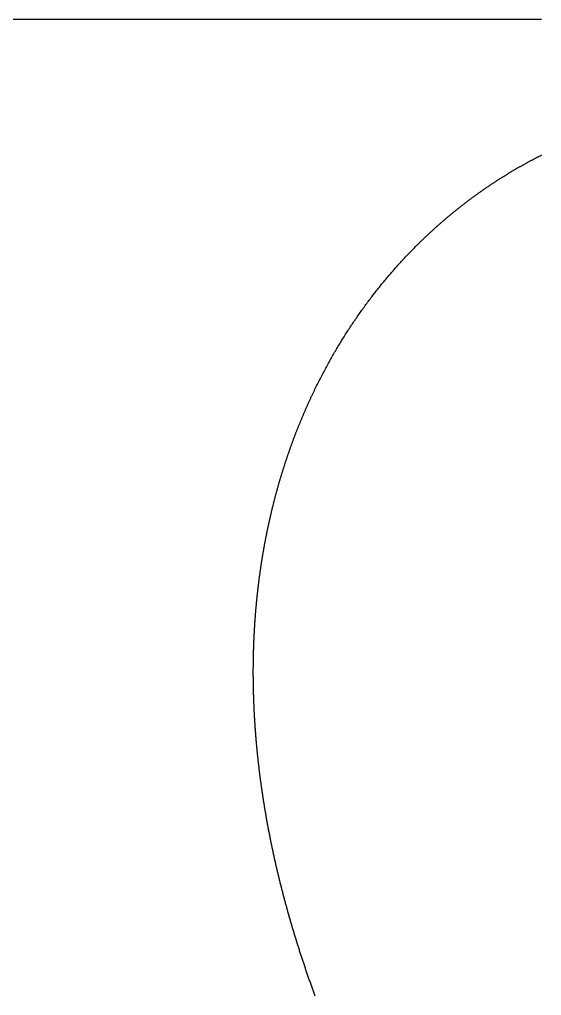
# Model space of a CAD drawing. Extents: x -14 to 315, y -179 to 16.
# Drawn here: x 52.54 to 64.04, y -113.5 to -92 of the extents above; entities that cross this region are included whole.
import ezdxf

# ---------------------------------------------------------------- set-up
doc = ezdxf.new("R2010")
doc.units = 0
doc.layers.add('BLACK', color=7, linetype='CONTINUOUS')

msp = doc.modelspace()

# ---------------------------------------------------------------- linework, layer by layer
at = {"layer": 'BLACK', "linetype": 'CONTINUOUS'}
for p, q in [((64.0414, -92), (-7.75, -92)), ((63.947672, -95.034967), (63.960499, -95.028371)), ((63.960499, -95.028371), (63.973334, -95.021793)), ((63.973334, -95.021793), (63.986177, -95.015234)), ((63.986177, -95.015234), (63.999027, -95.008693)), ((63.999027, -95.008693), (64.011886, -95.002171)), ((64.011886, -95.002171), (64.024752, -94.995668)), ((64.024752, -94.995668), (64.037625, -94.989183)), ((64.037625, -94.989183), (64.050506, -94.982716)), ((63.553997, -95.248569), (63.566573, -95.241404)), ((63.566573, -95.241404), (63.579157, -95.234257)), ((63.579157, -95.234257), (63.591749, -95.227129)), ((63.591749, -95.227129), (63.60435, -95.220019)), ((63.60435, -95.220019), (63.61696, -95.212927)), ((63.61696, -95.212927), (63.629577, -95.205853)), ((63.629577, -95.205853), (63.642203, -95.198797)), ((63.642203, -95.198797), (63.654838, -95.19176)), ((63.654838, -95.19176), (63.66748, -95.184741)), ((63.66748, -95.184741), (63.680131, -95.177741)), ((63.680131, -95.177741), (63.69279, -95.170758)), ((63.69279, -95.170758), (63.705458, -95.163794)), ((63.705458, -95.163794), (63.718133, -95.156848)), ((63.718133, -95.156848), (63.730817, -95.149921)), ((63.730817, -95.149921), (63.743509, -95.143012)), ((63.743509, -95.143012), (63.756209, -95.136121)), ((63.756209, -95.136121), (63.768917, -95.129249)), ((63.768917, -95.129249), (63.781633, -95.122395)), ((63.781633, -95.122395), (63.794358, -95.115559)), ((63.794358, -95.115559), (63.80709, -95.108742)), ((63.80709, -95.108742), (63.819831, -95.101943)), ((63.819831, -95.101943), (63.832579, -95.095162)), ((63.832579, -95.095162), (63.845336, -95.0884)), ((63.845336, -95.0884), (63.8581, -95.081656)), ((63.8581, -95.081656), (63.870872, -95.074931)), ((63.870872, -95.074931), (63.883652, -95.068224)), ((63.883652, -95.068224), (63.896441, -95.061536)), ((63.896441, -95.061536), (63.909237, -95.054866)), ((63.909237, -95.054866), (63.922041, -95.048214)), ((63.922041, -95.048214), (63.934852, -95.041581)), ((63.934852, -95.041581), (63.947672, -95.034967)), ((63.193071, -95.464226), (63.205393, -95.456537)), ((63.205393, -95.456537), (63.217723, -95.448867)), ((63.217723, -95.448867), (63.230063, -95.441214)), ((63.230063, -95.441214), (63.242411, -95.433579)), ((63.242411, -95.433579), (63.254769, -95.425962)), ((63.254769, -95.425962), (63.267136, -95.418364)), ((63.267136, -95.418364), (63.279511, -95.410783)), ((63.279511, -95.410783), (63.291896, -95.40322)), ((63.291896, -95.40322), (63.304289, -95.395675)), ((63.304289, -95.395675), (63.316691, -95.388148)), ((63.316691, -95.388148), (63.329103, -95.380639)), ((63.329103, -95.380639), (63.341523, -95.373148)), ((63.341523, -95.373148), (63.353952, -95.365675)), ((63.353952, -95.365675), (63.366389, -95.35822)), ((63.366389, -95.35822), (63.378836, -95.350783)), ((63.378836, -95.350783), (63.391291, -95.343365)), ((63.391291, -95.343365), (63.403755, -95.335964)), ((63.403755, -95.335964), (63.416228, -95.328581)), ((63.416228, -95.328581), (63.428709, -95.321217)), ((63.428709, -95.321217), (63.441199, -95.31387)), ((63.441199, -95.31387), (63.453698, -95.306542)), ((63.453698, -95.306542), (63.466205, -95.299232)), ((63.466205, -95.299232), (63.478721, -95.29194)), ((63.478721, -95.29194), (63.491246, -95.284666)), ((63.491246, -95.284666), (63.503779, -95.27741)), ((63.503779, -95.27741), (63.516321, -95.270173)), ((63.516321, -95.270173), (63.528871, -95.262953)), ((63.528871, -95.262953), (63.54143, -95.255752)), ((63.54143, -95.255752), (63.553997, -95.248569)), ((62.863895, -95.678551), (62.875963, -95.670383)), ((62.875963, -95.670383), (62.888042, -95.662232)), ((62.888042, -95.662232), (62.90013, -95.654099)), ((62.90013, -95.654099), (62.912227, -95.645984)), ((62.912227, -95.645984), (62.924334, -95.637886)), ((62.924334, -95.637886), (62.936451, -95.629806)), ((62.936451, -95.629806), (62.948577, -95.621743)), ((62.948577, -95.621743), (62.960713, -95.613699)), ((62.960713, -95.613699), (62.972858, -95.605672)), ((62.972858, -95.605672), (62.985013, -95.597662)), ((62.985013, -95.597662), (62.997177, -95.589671)), ((62.997177, -95.589671), (63.009351, -95.581697)), ((63.009351, -95.581697), (63.021534, -95.573741)), ((63.021534, -95.573741), (63.033726, -95.565803)), ((63.033726, -95.565803), (63.045928, -95.557882)), ((63.045928, -95.557882), (63.058139, -95.54998)), ((63.058139, -95.54998), (63.070359, -95.542095)), ((63.070359, -95.542095), (63.082589, -95.534228)), ((63.082589, -95.534228), (63.094828, -95.526378)), ((63.094828, -95.526378), (63.107076, -95.518547)), ((63.107076, -95.518547), (63.119334, -95.510733)), ((63.119334, -95.510733), (63.1316, -95.502937)), ((63.1316, -95.502937), (63.143876, -95.495159)), ((63.143876, -95.495159), (63.156161, -95.487399)), ((63.156161, -95.487399), (63.168455, -95.479657)), ((63.168455, -95.479657), (63.180759, -95.471932)), ((63.180759, -95.471932), (63.193071, -95.464226)), ((62.553556, -95.897078), (62.565367, -95.888455)), ((62.565367, -95.888455), (62.577188, -95.87985)), ((62.577188, -95.87985), (62.58902, -95.871262)), ((62.58902, -95.871262), (62.600861, -95.862691)), ((62.600861, -95.862691), (62.612713, -95.854138)), ((62.612713, -95.854138), (62.624574, -95.845602)), ((62.624574, -95.845602), (62.636446, -95.837083)), ((62.636446, -95.837083), (62.648328, -95.828582)), ((62.648328, -95.828582), (62.66022, -95.820098)), ((62.66022, -95.820098), (62.672122, -95.811632)), ((62.672122, -95.811632), (62.684033, -95.803183)), ((62.684033, -95.803183), (62.695955, -95.794752)), ((62.695955, -95.794752), (62.707887, -95.786338)), ((62.707887, -95.786338), (62.719829, -95.777941)), ((62.719829, -95.777941), (62.73178, -95.769563)), ((62.73178, -95.769563), (62.743741, -95.761201)), ((62.743741, -95.761201), (62.755713, -95.752857)), ((62.755713, -95.752857), (62.767694, -95.744531)), ((62.767694, -95.744531), (62.779685, -95.736222)), ((62.779685, -95.736222), (62.791686, -95.72793)), ((62.791686, -95.72793), (62.803696, -95.719656)), ((62.803696, -95.719656), (62.815716, -95.7114)), ((62.815716, -95.7114), (62.827746, -95.703161)), ((62.827746, -95.703161), (62.839786, -95.69494)), ((62.839786, -95.69494), (62.851835, -95.686737)), ((62.851835, -95.686737), (62.863895, -95.678551)), ((62.273194, -96.109194), (62.284755, -96.100159)), ((62.284755, -96.100159), (62.296326, -96.09114)), ((62.296326, -96.09114), (62.307908, -96.082139)), ((62.307908, -96.082139), (62.319501, -96.073155)), ((62.319501, -96.073155), (62.331105, -96.064188)), ((62.331105, -96.064188), (62.342719, -96.055238)), ((62.342719, -96.055238), (62.354343, -96.046305)), ((62.354343, -96.046305), (62.365979, -96.03739)), ((62.365979, -96.03739), (62.377624, -96.028491)), ((62.377624, -96.028491), (62.38928, -96.01961)), ((62.38928, -96.01961), (62.400947, -96.010746)), ((62.400947, -96.010746), (62.412624, -96.001898)), ((62.412624, -96.001898), (62.424311, -95.993069)), ((62.424311, -95.993069), (62.436009, -95.984256)), ((62.436009, -95.984256), (62.447717, -95.97546)), ((62.447717, -95.97546), (62.459436, -95.966682)), ((62.459436, -95.966682), (62.471165, -95.957921)), ((62.471165, -95.957921), (62.482904, -95.949177)), ((62.482904, -95.949177), (62.494654, -95.940451)), ((62.494654, -95.940451), (62.506414, -95.931742)), ((62.506414, -95.931742), (62.518184, -95.92305)), ((62.518184, -95.92305), (62.529965, -95.914375)), ((62.529965, -95.914375), (62.541755, -95.905718)), ((62.541755, -95.905718), (62.553556, -95.897078)), ((62.010276, -96.321687), (62.021587, -96.312262)), ((62.021587, -96.312262), (62.032908, -96.302855)), ((62.032908, -96.302855), (62.044241, -96.293464)), ((62.044241, -96.293464), (62.055585, -96.28409)), ((62.055585, -96.28409), (62.06694, -96.274733)), ((62.06694, -96.274733), (62.078305, -96.265393)), ((62.078305, -96.265393), (62.089683, -96.256069)), ((62.089683, -96.256069), (62.10107, -96.246763)), ((62.10107, -96.246763), (62.112469, -96.237473)), ((62.112469, -96.237473), (62.123879, -96.2282)), ((62.123879, -96.2282), (62.1353, -96.218944)), ((62.1353, -96.218944), (62.146731, -96.209705)), ((62.146731, -96.209705), (62.158174, -96.200483)), ((62.158174, -96.200483), (62.169627, -96.191278)), ((62.169627, -96.191278), (62.181092, -96.182089)), ((62.181092, -96.182089), (62.192567, -96.172918)), ((62.192567, -96.172918), (62.204053, -96.163763)), ((62.204053, -96.163763), (62.215549, -96.154626)), ((62.215549, -96.154626), (62.227057, -96.145506)), ((62.227057, -96.145506), (62.238575, -96.136402)), ((62.238575, -96.136402), (62.250104, -96.127316)), ((62.250104, -96.127316), (62.261643, -96.118246)), ((62.261643, -96.118246), (62.273194, -96.109194)), ((61.753239, -96.54305), (61.764289, -96.533243)), ((61.764289, -96.533243), (61.775351, -96.523452)), ((61.775351, -96.523452), (61.786424, -96.513679)), ((61.786424, -96.513679), (61.797508, -96.503921)), ((61.797508, -96.503921), (61.808604, -96.494181)), ((61.808604, -96.494181), (61.819712, -96.484456)), ((61.819712, -96.484456), (61.830831, -96.474749)), ((61.830831, -96.474749), (61.841962, -96.465057)), ((61.841962, -96.465057), (61.853103, -96.455383)), ((61.853103, -96.455383), (61.864257, -96.445725)), ((61.864257, -96.445725), (61.875421, -96.436083)), ((61.875421, -96.436083), (61.886597, -96.426458)), ((61.886597, -96.426458), (61.897784, -96.416851)), ((61.897784, -96.416851), (61.908983, -96.407259)), ((61.908983, -96.407259), (61.920193, -96.397684)), ((61.920193, -96.397684), (61.931414, -96.388126)), ((61.931414, -96.388126), (61.942646, -96.378585)), ((61.942646, -96.378585), (61.95389, -96.36906)), ((61.95389, -96.36906), (61.965145, -96.359552)), ((61.965145, -96.359552), (61.976411, -96.35006)), ((61.976411, -96.35006), (61.987688, -96.340586)), ((61.987688, -96.340586), (61.998976, -96.331128)), ((61.998976, -96.331128), (62.010276, -96.321687)), ((61.523885, -96.752784), (61.534689, -96.742633)), ((61.534689, -96.742633), (61.545504, -96.732499)), ((61.545504, -96.732499), (61.556332, -96.722381)), ((61.556332, -96.722381), (61.567171, -96.71228)), ((61.567171, -96.71228), (61.578022, -96.702194)), ((61.578022, -96.702194), (61.588885, -96.692125)), ((61.588885, -96.692125), (61.59976, -96.682072)), ((61.59976, -96.682072), (61.610646, -96.672036)), ((61.610646, -96.672036), (61.621545, -96.662015)), ((61.621545, -96.662015), (61.632455, -96.652011)), ((61.632455, -96.652011), (61.643377, -96.642024)), ((61.643377, -96.642024), (61.65431, -96.632053)), ((61.65431, -96.632053), (61.665256, -96.622098)), ((61.665256, -96.622098), (61.676213, -96.612159)), ((61.676213, -96.612159), (61.687182, -96.602237)), ((61.687182, -96.602237), (61.698162, -96.592332)), ((61.698162, -96.592332), (61.709154, -96.582442)), ((61.709154, -96.582442), (61.720158, -96.57257)), ((61.720158, -96.57257), (61.731174, -96.562713)), ((61.731174, -96.562713), (61.7422, -96.552873)), ((61.7422, -96.552873), (61.753239, -96.54305)), ((61.299797, -96.969672), (61.310346, -96.959184)), ((61.310346, -96.959184), (61.320908, -96.948711)), ((61.320908, -96.948711), (61.331481, -96.938255)), ((61.331481, -96.938255), (61.342067, -96.927814)), ((61.342067, -96.927814), (61.352665, -96.917389)), ((61.352665, -96.917389), (61.363275, -96.906981)), ((61.363275, -96.906981), (61.373898, -96.896588)), ((61.373898, -96.896588), (61.384533, -96.886212)), ((61.384533, -96.886212), (61.395179, -96.875852)), ((61.395179, -96.875852), (61.405839, -96.865507)), ((61.405839, -96.865507), (61.416509, -96.855179)), ((61.416509, -96.855179), (61.427193, -96.844867)), ((61.427193, -96.844867), (61.437888, -96.834571)), ((61.437888, -96.834571), (61.448596, -96.824291)), ((61.448596, -96.824291), (61.459315, -96.814027)), ((61.459315, -96.814027), (61.470047, -96.803779)), ((61.470047, -96.803779), (61.48079, -96.793548)), ((61.48079, -96.793548), (61.491546, -96.783333)), ((61.491546, -96.783333), (61.502314, -96.773134)), ((61.502314, -96.773134), (61.513094, -96.762951)), ((61.513094, -96.762951), (61.523885, -96.752784)), ((61.081141, -97.193596), (61.101727, -97.17197)), ((61.101727, -97.17197), (61.122364, -97.150407)), ((61.122364, -97.150407), (61.143051, -97.128907)), ((61.143051, -97.128907), (61.163788, -97.10747)), ((61.163788, -97.10747), (61.184575, -97.086096)), ((61.184575, -97.086096), (61.205413, -97.064785)), ((61.205413, -97.064785), (61.2263, -97.043537)), ((61.2263, -97.043537), (61.247237, -97.022354)), ((61.247237, -97.022354), (61.268224, -97.001233)), ((61.268224, -97.001233), (61.289261, -96.980177)), ((61.289261, -96.980177), (61.299797, -96.969672)), ((60.878095, -97.413289), (60.898168, -97.391041)), ((60.898168, -97.391041), (60.918292, -97.368854)), ((60.918292, -97.368854), (60.938468, -97.346729)), ((60.938468, -97.346729), (60.958696, -97.324666)), ((60.958696, -97.324666), (60.978976, -97.302665)), ((60.978976, -97.302665), (60.999306, -97.280726)), ((60.999306, -97.280726), (61.019689, -97.25885)), ((61.019689, -97.25885), (61.040122, -97.237036)), ((61.040122, -97.237036), (61.060606, -97.215285)), ((61.060606, -97.215285), (61.081141, -97.193596)), ((60.699802, -97.616293), (60.719401, -97.593492)), ((60.719401, -97.593492), (60.739053, -97.570753)), ((60.739053, -97.570753), (60.758759, -97.548074)), ((60.758759, -97.548074), (60.778517, -97.525457)), ((60.778517, -97.525457), (60.798327, -97.5029)), ((60.798327, -97.5029), (60.818191, -97.480406)), ((60.818191, -97.480406), (60.838107, -97.457972)), ((60.838107, -97.457972), (60.858075, -97.4356)), ((60.858075, -97.4356), (60.878095, -97.413289)), ((60.506762, -97.847622), (60.525823, -97.824218)), ((60.525823, -97.824218), (60.544938, -97.800875)), ((60.544938, -97.800875), (60.564107, -97.777591)), ((60.564107, -97.777591), (60.583331, -97.754368)), ((60.583331, -97.754368), (60.602609, -97.731204)), ((60.602609, -97.731204), (60.62194, -97.708101)), ((60.62194, -97.708101), (60.641325, -97.685058)), ((60.641325, -97.685058), (60.660764, -97.662076)), ((60.660764, -97.662076), (60.680256, -97.639154)), ((60.680256, -97.639154), (60.699802, -97.616293)), ((60.337684, -98.060929), (60.35625, -98.036992)), ((60.35625, -98.036992), (60.374871, -98.013113)), ((60.374871, -98.013113), (60.393547, -97.989294)), ((60.393547, -97.989294), (60.412279, -97.965533)), ((60.412279, -97.965533), (60.431066, -97.941832)), ((60.431066, -97.941832), (60.449908, -97.91819)), ((60.449908, -97.91819), (60.468804, -97.894608)), ((60.468804, -97.894608), (60.487756, -97.871085)), ((60.487756, -97.871085), (60.506762, -97.847622)), ((60.173112, -98.279001), (60.191173, -98.254538)), ((60.191173, -98.254538), (60.20929, -98.230132)), ((60.20929, -98.230132), (60.227463, -98.205785)), ((60.227463, -98.205785), (60.245693, -98.181497)), ((60.245693, -98.181497), (60.26398, -98.157266)), ((60.26398, -98.157266), (60.282322, -98.133094)), ((60.282322, -98.133094), (60.30072, -98.108981)), ((60.30072, -98.108981), (60.319174, -98.084926)), ((60.319174, -98.084926), (60.337684, -98.060929)), ((60.030679, -98.476781), (60.048283, -98.451857)), ((60.048283, -98.451857), (60.065944, -98.426991)), ((60.065944, -98.426991), (60.083662, -98.402182)), ((60.083662, -98.402182), (60.101438, -98.377431)), ((60.101438, -98.377431), (60.119271, -98.352737)), ((60.119271, -98.352737), (60.137161, -98.3281)), ((60.137161, -98.3281), (60.155108, -98.303522)), ((60.155108, -98.303522), (60.173112, -98.279001)), ((59.874854, -98.703647), (59.891935, -98.678213)), ((59.891935, -98.678213), (59.909074, -98.652836)), ((59.909074, -98.652836), (59.926272, -98.627516)), ((59.926272, -98.627516), (59.943528, -98.602251)), ((59.943528, -98.602251), (59.960842, -98.577044)), ((59.960842, -98.577044), (59.978215, -98.551893)), ((59.978215, -98.551893), (59.995645, -98.526798)), ((59.995645, -98.526798), (60.013133, -98.501761)), ((60.013133, -98.501761), (60.030679, -98.476781)), ((59.740328, -98.909127), (59.756937, -98.883248)), ((59.756937, -98.883248), (59.773604, -98.857423)), ((59.773604, -98.857423), (59.790332, -98.831654)), ((59.790332, -98.831654), (59.807118, -98.805941)), ((59.807118, -98.805941), (59.823964, -98.780284)), ((59.823964, -98.780284), (59.840868, -98.754682)), ((59.840868, -98.754682), (59.857832, -98.729136)), ((59.857832, -98.729136), (59.874854, -98.703647)), ((59.609612, -99.118152), (59.625741, -99.091832)), ((59.625741, -99.091832), (59.641931, -99.065566)), ((59.641931, -99.065566), (59.65818, -99.039356)), ((59.65818, -99.039356), (59.67449, -99.0132)), ((59.67449, -99.0132), (59.69086, -98.987099)), ((59.69086, -98.987099), (59.70729, -98.961053)), ((59.70729, -98.961053), (59.723779, -98.935063)), ((59.723779, -98.935063), (59.740328, -98.909127)), ((59.48276, -99.330669), (59.498404, -99.303915)), ((59.498404, -99.303915), (59.514108, -99.277215)), ((59.514108, -99.277215), (59.529873, -99.250569)), ((59.529873, -99.250569), (59.5457, -99.223977)), ((59.5457, -99.223977), (59.561587, -99.197439)), ((59.561587, -99.197439), (59.577535, -99.170956)), ((59.577535, -99.170956), (59.593543, -99.144526)), ((59.593543, -99.144526), (59.609612, -99.118152)), ((59.359827, -99.54663), (59.374977, -99.519449)), ((59.374977, -99.519449), (59.39019, -99.49232)), ((59.39019, -99.49232), (59.405464, -99.465245)), ((59.405464, -99.465245), (59.4208, -99.438223)), ((59.4208, -99.438223), (59.436198, -99.411254)), ((59.436198, -99.411254), (59.451658, -99.384339)), ((59.451658, -99.384339), (59.467178, -99.357477)), ((59.467178, -99.357477), (59.48276, -99.330669)), ((59.240863, -99.765986), (59.255515, -99.738382)), ((59.255515, -99.738382), (59.270229, -99.710831)), ((59.270229, -99.710831), (59.285006, -99.683333)), ((59.285006, -99.683333), (59.299845, -99.655887)), ((59.299845, -99.655887), (59.314747, -99.628494)), ((59.314747, -99.628494), (59.329712, -99.601153)), ((59.329712, -99.601153), (59.344738, -99.573865)), ((59.344738, -99.573865), (59.359827, -99.54663)), ((59.12592, -99.988688), (59.140066, -99.960668)), ((59.140066, -99.960668), (59.154276, -99.932701)), ((59.154276, -99.932701), (59.168549, -99.904785)), ((59.168549, -99.904785), (59.182886, -99.876921)), ((59.182886, -99.876921), (59.197286, -99.849109)), ((59.197286, -99.849109), (59.211748, -99.821349)), ((59.211748, -99.821349), (59.226274, -99.793642)), ((59.226274, -99.793642), (59.240863, -99.765986)), ((59.021858, -100.200467), (59.028683, -100.186259)), ((59.028683, -100.186259), (59.035524, -100.172063)), ((59.035524, -100.172063), (59.042382, -100.157881)), ((59.042382, -100.157881), (59.049256, -100.143711)), ((59.049256, -100.143711), (59.056145, -100.129554)), ((59.056145, -100.129554), (59.069972, -100.101278)), ((59.069972, -100.101278), (59.083863, -100.073054)), ((59.083863, -100.073054), (59.097819, -100.04488)), ((59.097819, -100.04488), (59.111838, -100.016758)), ((59.111838, -100.016758), (59.12592, -99.988688)), ((58.921412, -100.415108), (58.927995, -100.40071)), ((58.927995, -100.40071), (58.934594, -100.386325)), ((58.934594, -100.386325), (58.94121, -100.371952)), ((58.94121, -100.371952), (58.947841, -100.357593)), ((58.947841, -100.357593), (58.95449, -100.343245)), ((58.95449, -100.343245), (58.961153, -100.328911)), ((58.961153, -100.328911), (58.967834, -100.314588)), ((58.967834, -100.314588), (58.97453, -100.300279)), ((58.97453, -100.300279), (58.981243, -100.285982)), ((58.981243, -100.285982), (58.987972, -100.271698)), ((58.987972, -100.271698), (58.994717, -100.257426)), ((58.994717, -100.257426), (59.001478, -100.243168)), ((59.001478, -100.243168), (59.008255, -100.228921)), ((59.008255, -100.228921), (59.015048, -100.214688)), ((59.015048, -100.214688), (59.021858, -100.200467)), ((58.824624, -100.632571), (58.830962, -100.617987)), ((58.830962, -100.617987), (58.837316, -100.603414)), ((58.837316, -100.603414), (58.843687, -100.588855)), ((58.843687, -100.588855), (58.850074, -100.574307)), ((58.850074, -100.574307), (58.856478, -100.559772)), ((58.856478, -100.559772), (58.862898, -100.545249)), ((58.862898, -100.545249), (58.869334, -100.53074)), ((58.869334, -100.53074), (58.875787, -100.516241)), ((58.875787, -100.516241), (58.882256, -100.501757)), ((58.882256, -100.501757), (58.888741, -100.487283)), ((58.888741, -100.487283), (58.895243, -100.472824)), ((58.895243, -100.472824), (58.901761, -100.458375)), ((58.901761, -100.458375), (58.908295, -100.443941)), ((58.908295, -100.443941), (58.914845, -100.429517)), ((58.914845, -100.429517), (58.921412, -100.415108)), ((58.737621, -100.838052), (58.743728, -100.823296)), ((58.743728, -100.823296), (58.749852, -100.80855)), ((58.749852, -100.80855), (58.755992, -100.793819)), ((58.755992, -100.793819), (58.762149, -100.779098)), ((58.762149, -100.779098), (58.768322, -100.76439)), ((58.768322, -100.76439), (58.774512, -100.749694)), ((58.774512, -100.749694), (58.780718, -100.735011)), ((58.780718, -100.735011), (58.786941, -100.720339)), ((58.786941, -100.720339), (58.79318, -100.705681)), ((58.79318, -100.705681), (58.799436, -100.691034)), ((58.799436, -100.691034), (58.805708, -100.6764)), ((58.805708, -100.6764), (58.811997, -100.661778)), ((58.811997, -100.661778), (58.818302, -100.647169)), ((58.818302, -100.647169), (58.824624, -100.632571)), ((58.648011, -101.060872), (58.653869, -101.045932)), ((58.653869, -101.045932), (58.659742, -101.031005)), ((58.659742, -101.031005), (58.665633, -101.016089)), ((58.665633, -101.016089), (58.67154, -101.001186)), ((58.67154, -101.001186), (58.677465, -100.986294)), ((58.677465, -100.986294), (58.683405, -100.971416)), ((58.683405, -100.971416), (58.689363, -100.956549)), ((58.689363, -100.956549), (58.695337, -100.941695)), ((58.695337, -100.941695), (58.701328, -100.926852)), ((58.701328, -100.926852), (58.707335, -100.912022)), ((58.707335, -100.912022), (58.713359, -100.897203)), ((58.713359, -100.897203), (58.719399, -100.882398)), ((58.719399, -100.882398), (58.725457, -100.867603)), ((58.725457, -100.867603), (58.731531, -100.852822)), ((58.731531, -100.852822), (58.737621, -100.838052)), ((58.567774, -101.271288), (58.573396, -101.25618)), ((58.573396, -101.25618), (58.579035, -101.241085)), ((58.579035, -101.241085), (58.58469, -101.226)), ((58.58469, -101.226), (58.590362, -101.210929)), ((58.590362, -101.210929), (58.596052, -101.195869)), ((58.596052, -101.195869), (58.601758, -101.180822)), ((58.601758, -101.180822), (58.607481, -101.165785)), ((58.607481, -101.165785), (58.61322, -101.150762)), ((58.61322, -101.150762), (58.618977, -101.135749)), ((58.618977, -101.135749), (58.62475, -101.12075)), ((58.62475, -101.12075), (58.63054, -101.105762)), ((58.63054, -101.105762), (58.636347, -101.090787)), ((58.636347, -101.090787), (58.642171, -101.075823)), ((58.642171, -101.075823), (58.648011, -101.060872)), ((58.490849, -101.484044), (58.496234, -101.468769)), ((58.496234, -101.468769), (58.501635, -101.453508)), ((58.501635, -101.453508), (58.507053, -101.438257)), ((58.507053, -101.438257), (58.512488, -101.423019)), ((58.512488, -101.423019), (58.517941, -101.407792)), ((58.517941, -101.407792), (58.52341, -101.392578)), ((58.52341, -101.392578), (58.528896, -101.377374)), ((58.528896, -101.377374), (58.534399, -101.362184)), ((58.534399, -101.362184), (58.53992, -101.347004)), ((58.53992, -101.347004), (58.545456, -101.331838)), ((58.545456, -101.331838), (58.551011, -101.316682)), ((58.551011, -101.316682), (58.556581, -101.301539)), ((58.556581, -101.301539), (58.56217, -101.286407)), ((58.56217, -101.286407), (58.567774, -101.271288)), ((58.417266, -101.69911), (58.422411, -101.683672)), ((58.422411, -101.683672), (58.427572, -101.668246)), ((58.427572, -101.668246), (58.432751, -101.652831)), ((58.432751, -101.652831), (58.437947, -101.637428)), ((58.437947, -101.637428), (58.44316, -101.622036)), ((58.44316, -101.622036), (58.448391, -101.606658)), ((58.448391, -101.606658), (58.453638, -101.591289)), ((58.453638, -101.591289), (58.458903, -101.575934)), ((58.458903, -101.575934), (58.464185, -101.560588)), ((58.464185, -101.560588), (58.469483, -101.545256)), ((58.469483, -101.545256), (58.474799, -101.529935)), ((58.474799, -101.529935), (58.480132, -101.514626)), ((58.480132, -101.514626), (58.485482, -101.499328)), ((58.485482, -101.499328), (58.490849, -101.484044)), ((58.347053, -101.916462), (58.351956, -101.900861)), ((58.351956, -101.900861), (58.356876, -101.885272)), ((58.356876, -101.885272), (58.361814, -101.869695)), ((58.361814, -101.869695), (58.366768, -101.85413)), ((58.366768, -101.85413), (58.371741, -101.838575)), ((58.371741, -101.838575), (58.37673, -101.823033)), ((58.37673, -101.823033), (58.381737, -101.807501)), ((58.381737, -101.807501), (58.38676, -101.791983)), ((58.38676, -101.791983), (58.391802, -101.776474)), ((58.391802, -101.776474), (58.39686, -101.760979)), ((58.39686, -101.760979), (58.401936, -101.745493)), ((58.401936, -101.745493), (58.407028, -101.730021)), ((58.407028, -101.730021), (58.412139, -101.714559)), ((58.412139, -101.714559), (58.417266, -101.69911)), ((58.28024, -102.136071), (58.284899, -102.120309)), ((58.284899, -102.120309), (58.289575, -102.104561)), ((58.289575, -102.104561), (58.294269, -102.088822)), ((58.294269, -102.088822), (58.298981, -102.073096)), ((58.298981, -102.073096), (58.30371, -102.057381)), ((58.30371, -102.057381), (58.308456, -102.041678)), ((58.308456, -102.041678), (58.31322, -102.025985)), ((58.31322, -102.025985), (58.318001, -102.010305)), ((58.318001, -102.010305), (58.3228, -101.994635)), ((58.3228, -101.994635), (58.327615, -101.978978)), ((58.327615, -101.978978), (58.332449, -101.963331)), ((58.332449, -101.963331), (58.3373, -101.947697)), ((58.3373, -101.947697), (58.342168, -101.932073)), ((58.342168, -101.932073), (58.347053, -101.916462)), ((58.221267, -102.341993), (58.225698, -102.326085)), ((58.225698, -102.326085), (58.230147, -102.310188)), ((58.230147, -102.310188), (58.234613, -102.294303)), ((58.234613, -102.294303), (58.239097, -102.278428)), ((58.239097, -102.278428), (58.243598, -102.262566)), ((58.243598, -102.262566), (58.248117, -102.246714)), ((58.248117, -102.246714), (58.252653, -102.230874)), ((58.252653, -102.230874), (58.257207, -102.215044)), ((58.257207, -102.215044), (58.261778, -102.199228)), ((58.261778, -102.199228), (58.266368, -102.183421)), ((58.266368, -102.183421), (58.270974, -102.167626)), ((58.270974, -102.167626), (58.275598, -102.151842)), ((58.275598, -102.151842), (58.28024, -102.136071)), ((58.16109, -102.565885), (58.165273, -102.549821)), ((58.165273, -102.549821), (58.169474, -102.533766)), ((58.169474, -102.533766), (58.173693, -102.517724)), ((58.173693, -102.517724), (58.177929, -102.501692)), ((58.177929, -102.501692), (58.182183, -102.485672)), ((58.182183, -102.485672), (58.186455, -102.469662)), ((58.186455, -102.469662), (58.190745, -102.453665)), ((58.190745, -102.453665), (58.195052, -102.437677)), ((58.195052, -102.437677), (58.199377, -102.421703)), ((58.199377, -102.421703), (58.20372, -102.405737)), ((58.20372, -102.405737), (58.20808, -102.389785)), ((58.20808, -102.389785), (58.212458, -102.373843)), ((58.212458, -102.373843), (58.216854, -102.357913)), ((58.216854, -102.357913), (58.221267, -102.341993)), ((58.108327, -102.775742), (58.112279, -102.759532)), ((58.112279, -102.759532), (58.116248, -102.743335)), ((58.116248, -102.743335), (58.120236, -102.727147)), ((58.120236, -102.727147), (58.124241, -102.710971)), ((58.124241, -102.710971), (58.128264, -102.694806)), ((58.128264, -102.694806), (58.132305, -102.678652)), ((58.132305, -102.678652), (58.136364, -102.662509)), ((58.136364, -102.662509), (58.14044, -102.646378)), ((58.14044, -102.646378), (58.144534, -102.630256)), ((58.144534, -102.630256), (58.148646, -102.614148)), ((58.148646, -102.614148), (58.152776, -102.598048)), ((58.152776, -102.598048), (58.156924, -102.581962)), ((58.156924, -102.581962), (58.16109, -102.565885)), ((58.05859, -102.987462), (58.062308, -102.971111)), ((58.062308, -102.971111), (58.066044, -102.954769)), ((58.066044, -102.954769), (58.069798, -102.93844)), ((58.069798, -102.93844), (58.07357, -102.92212)), ((58.07357, -102.92212), (58.07736, -102.905812)), ((58.07736, -102.905812), (58.081169, -102.889514)), ((58.081169, -102.889514), (58.084994, -102.873229)), ((58.084994, -102.873229), (58.088839, -102.856953)), ((58.088839, -102.856953), (58.0927, -102.840689)), ((58.0927, -102.840689), (58.09658, -102.824435)), ((58.09658, -102.824435), (58.100478, -102.808194)), ((58.100478, -102.808194), (58.104394, -102.791962)), ((58.104394, -102.791962), (58.108327, -102.775742)), ((58.011899, -103.20103), (58.015382, -103.184536)), ((58.015382, -103.184536), (58.018883, -103.168054)), ((58.018883, -103.168054), (58.022402, -103.151581)), ((58.022402, -103.151581), (58.02594, -103.135121)), ((58.02594, -103.135121), (58.029495, -103.118671)), ((58.029495, -103.118671), (58.033069, -103.102232)), ((58.033069, -103.102232), (58.03666, -103.085803)), ((58.03666, -103.085803), (58.04027, -103.069387)), ((58.04027, -103.069387), (58.043898, -103.052979)), ((58.043898, -103.052979), (58.047544, -103.036584)), ((58.047544, -103.036584), (58.051208, -103.020199)), ((58.051208, -103.020199), (58.05489, -103.003826)), ((58.05489, -103.003826), (58.05859, -102.987462)), ((57.968277, -103.416423), (57.971523, -103.39979)), ((57.971523, -103.39979), (57.974787, -103.383167)), ((57.974787, -103.383167), (57.97807, -103.366556)), ((57.97807, -103.366556), (57.981371, -103.349954)), ((57.981371, -103.349954), (57.98469, -103.333365)), ((57.98469, -103.333365), (57.988028, -103.316784)), ((57.988028, -103.316784), (57.991383, -103.300216)), ((57.991383, -103.300216), (57.994757, -103.283658)), ((57.994757, -103.283658), (57.998149, -103.267111)), ((57.998149, -103.267111), (58.001559, -103.250574)), ((58.001559, -103.250574), (58.004988, -103.234049)), ((58.004988, -103.234049), (58.008434, -103.217533)), ((58.008434, -103.217533), (58.011899, -103.20103)), ((57.927745, -103.633627), (57.930753, -103.616855)), ((57.930753, -103.616855), (57.933779, -103.600094)), ((57.933779, -103.600094), (57.936823, -103.583343)), ((57.936823, -103.583343), (57.939886, -103.566604)), ((57.939886, -103.566604), (57.942967, -103.549874)), ((57.942967, -103.549874), (57.946067, -103.533156)), ((57.946067, -103.533156), (57.949185, -103.516447)), ((57.949185, -103.516447), (57.952321, -103.49975)), ((57.952321, -103.49975), (57.955476, -103.483063)), ((57.955476, -103.483063), (57.958648, -103.466388)), ((57.958648, -103.466388), (57.96184, -103.449722)), ((57.96184, -103.449722), (57.965049, -103.433068)), ((57.965049, -103.433068), (57.968277, -103.416423)), ((57.890327, -103.852622), (57.893094, -103.835714)), ((57.893094, -103.835714), (57.89588, -103.818815)), ((57.89588, -103.818815), (57.898684, -103.801927)), ((57.898684, -103.801927), (57.901507, -103.785049)), ((57.901507, -103.785049), (57.904349, -103.768183)), ((57.904349, -103.768183), (57.907209, -103.751326)), ((57.907209, -103.751326), (57.910087, -103.73448)), ((57.910087, -103.73448), (57.912984, -103.717644)), ((57.912984, -103.717644), (57.915899, -103.70082)), ((57.915899, -103.70082), (57.918833, -103.684006)), ((57.918833, -103.684006), (57.921786, -103.667203)), ((57.921786, -103.667203), (57.924756, -103.650409)), ((57.924756, -103.650409), (57.927745, -103.633627)), ((57.856043, -104.073394), (57.858568, -104.056348)), ((57.858568, -104.056348), (57.861112, -104.039314)), ((57.861112, -104.039314), (57.863675, -104.022289)), ((57.863675, -104.022289), (57.866256, -104.005276)), ((57.866256, -104.005276), (57.868856, -103.988272)), ((57.868856, -103.988272), (57.871475, -103.97128)), ((57.871475, -103.97128), (57.874112, -103.954297)), ((57.874112, -103.954297), (57.876768, -103.937326)), ((57.876768, -103.937326), (57.879443, -103.920363)), ((57.879443, -103.920363), (57.882136, -103.903413)), ((57.882136, -103.903413), (57.884848, -103.886472)), ((57.884848, -103.886472), (57.887578, -103.869542)), ((57.887578, -103.869542), (57.890327, -103.852622)), ((57.827197, -104.278743), (57.829498, -104.261573)), ((57.829498, -104.261573), (57.831817, -104.244415)), ((57.831817, -104.244415), (57.834155, -104.227265)), ((57.834155, -104.227265), (57.836512, -104.210128)), ((57.836512, -104.210128), (57.838888, -104.192999)), ((57.838888, -104.192999), (57.841282, -104.175882)), ((57.841282, -104.175882), (57.843696, -104.158774)), ((57.843696, -104.158774), (57.846128, -104.141678)), ((57.846128, -104.141678), (57.848578, -104.12459)), ((57.848578, -104.12459), (57.851048, -104.107515)), ((57.851048, -104.107515), (57.853536, -104.090448)), ((57.853536, -104.090448), (57.856043, -104.073394)), ((57.799003, -104.50288), (57.801058, -104.485578)), ((57.801058, -104.485578), (57.803132, -104.468285)), ((57.803132, -104.468285), (57.805226, -104.451003)), ((57.805226, -104.451003), (57.807338, -104.43373)), ((57.807338, -104.43373), (57.809469, -104.416469)), ((57.809469, -104.416469), (57.811619, -104.399216)), ((57.811619, -104.399216), (57.813788, -104.381976)), ((57.813788, -104.381976), (57.815976, -104.364744)), ((57.815976, -104.364744), (57.818182, -104.347524)), ((57.818182, -104.347524), (57.820408, -104.330312)), ((57.820408, -104.330312), (57.822652, -104.313113)), ((57.822652, -104.313113), (57.824915, -104.295922)), ((57.824915, -104.295922), (57.827197, -104.278743)), ((57.775816, -104.711311), (57.777643, -104.693886)), ((57.777643, -104.693886), (57.77949, -104.676471)), ((57.77949, -104.676471), (57.781356, -104.659066)), ((57.781356, -104.659066), (57.783241, -104.641671)), ((57.783241, -104.641671), (57.785144, -104.624287)), ((57.785144, -104.624287), (57.787067, -104.606912)), ((57.787067, -104.606912), (57.789009, -104.589549)), ((57.789009, -104.589549), (57.79097, -104.572194)), ((57.79097, -104.572194), (57.79295, -104.554851)), ((57.79295, -104.554851), (57.794948, -104.537517)), ((57.794948, -104.537517), (57.796966, -104.520194)), ((57.796966, -104.520194), (57.799003, -104.50288)), ((57.755372, -104.921201), (57.75697, -104.903655)), ((57.75697, -104.903655), (57.758588, -104.886118)), ((57.758588, -104.886118), (57.760224, -104.868593)), ((57.760224, -104.868593), (57.76188, -104.851076)), ((57.76188, -104.851076), (57.763555, -104.833571)), ((57.763555, -104.833571), (57.76525, -104.816074)), ((57.76525, -104.816074), (57.766963, -104.798589)), ((57.766963, -104.798589), (57.768695, -104.781112)), ((57.768695, -104.781112), (57.770447, -104.763648)), ((57.770447, -104.763648), (57.772217, -104.746191)), ((57.772217, -104.746191), (57.774007, -104.728747)), ((57.774007, -104.728747), (57.775816, -104.711311)), ((57.736339, -105.150216), (57.737688, -105.132539)), ((57.737688, -105.132539), (57.739055, -105.114873)), ((57.739055, -105.114873), (57.740443, -105.097216)), ((57.740443, -105.097216), (57.741849, -105.07957)), ((57.741849, -105.07957), (57.743275, -105.061933)), ((57.743275, -105.061933), (57.744719, -105.044307)), ((57.744719, -105.044307), (57.746184, -105.02669)), ((57.746184, -105.02669), (57.747667, -105.009084)), ((57.747667, -105.009084), (57.749169, -104.991487)), ((57.749169, -104.991487), (57.750691, -104.973901)), ((57.750691, -104.973901), (57.752232, -104.956324)), ((57.752232, -104.956324), (57.753792, -104.938758)), ((57.753792, -104.938758), (57.755372, -104.921201)), ((57.721665, -105.36311), (57.722782, -105.345314)), ((57.722782, -105.345314), (57.723917, -105.327529)), ((57.723917, -105.327529), (57.725072, -105.309752)), ((57.725072, -105.309752), (57.726247, -105.291987)), ((57.726247, -105.291987), (57.727441, -105.27423)), ((57.727441, -105.27423), (57.728654, -105.256485)), ((57.728654, -105.256485), (57.729886, -105.238748)), ((57.729886, -105.238748), (57.731138, -105.221022)), ((57.731138, -105.221022), (57.73241, -105.203305)), ((57.73241, -105.203305), (57.7337, -105.185599)), ((57.7337, -105.185599), (57.73501, -105.167902)), ((57.73501, -105.167902), (57.736339, -105.150216)), ((57.709788, -105.577428), (57.710671, -105.559513)), ((57.710671, -105.559513), (57.711573, -105.54161)), ((57.711573, -105.54161), (57.712494, -105.523715)), ((57.712494, -105.523715), (57.713435, -105.505831)), ((57.713435, -105.505831), (57.714396, -105.487956)), ((57.714396, -105.487956), (57.715376, -105.470092)), ((57.715376, -105.470092), (57.716376, -105.452236)), ((57.716376, -105.452236), (57.717395, -105.434392)), ((57.717395, -105.434392), (57.718433, -105.416556)), ((57.718433, -105.416556), (57.719491, -105.398731)), ((57.719491, -105.398731), (57.720569, -105.380915)), ((57.720569, -105.380915), (57.721665, -105.36311)), ((57.700725, -105.793159), (57.701372, -105.775127)), ((57.701372, -105.775127), (57.702039, -105.757106)), ((57.702039, -105.757106), (57.702726, -105.739094)), ((57.702726, -105.739094), (57.703432, -105.721092)), ((57.703432, -105.721092), (57.704158, -105.703099)), ((57.704158, -105.703099), (57.704904, -105.685117)), ((57.704904, -105.685117), (57.705669, -105.667144)), ((57.705669, -105.667144), (57.706453, -105.649182)), ((57.706453, -105.649182), (57.707258, -105.631228)), ((57.707258, -105.631228), (57.708082, -105.613285)), ((57.708082, -105.613285), (57.708925, -105.595351)), ((57.708925, -105.595351), (57.709788, -105.577428)), ((57.694494, -106.010292), (57.694904, -105.992143)), ((57.694904, -105.992143), (57.695335, -105.974006)), ((57.695335, -105.974006), (57.695785, -105.955877)), ((57.695785, -105.955877), (57.696255, -105.937759)), ((57.696255, -105.937759), (57.696745, -105.919649)), ((57.696745, -105.919649), (57.697254, -105.901551)), ((57.697254, -105.901551), (57.697783, -105.88346)), ((57.697783, -105.88346), (57.698332, -105.865381)), ((57.698332, -105.865381), (57.698901, -105.84731)), ((57.698901, -105.84731), (57.699489, -105.82925)), ((57.699489, -105.82925), (57.700097, -105.811199)), ((57.700097, -105.811199), (57.700725, -105.793159)), ((57.691285, -106.210552), (57.691477, -106.192299)), ((57.691477, -106.192299), (57.691689, -106.174054)), ((57.691689, -106.174054), (57.691922, -106.15582)), ((57.691922, -106.15582), (57.692174, -106.137595)), ((57.692174, -106.137595), (57.692446, -106.11938)), ((57.692446, -106.11938), (57.692737, -106.101174)), ((57.692737, -106.101174), (57.693049, -106.082979)), ((57.693049, -106.082979), (57.69338, -106.064792)), ((57.69338, -106.064792), (57.693732, -106.046616)), ((57.693732, -106.046616), (57.694103, -106.028448)), ((57.694103, -106.028448), (57.694494, -106.010292)), ((57.69045, -106.375266), (57.690462, -106.356926)), ((57.690457, -106.393615), (57.69045, -106.375266)), ((57.690484, -106.411975), (57.690457, -106.393615)), ((57.690462, -106.356926), (57.690495, -106.338596)), ((57.690531, -106.430342), (57.690484, -106.411975)), ((57.690495, -106.338596), (57.690548, -106.320275)), ((57.690548, -106.320275), (57.690621, -106.301965)), ((57.690621, -106.301965), (57.690714, -106.283662)), ((57.690714, -106.283662), (57.690827, -106.265371)), ((57.690827, -106.265371), (57.690959, -106.247088)), ((57.690959, -106.247088), (57.691112, -106.228816)), ((57.691112, -106.228816), (57.691285, -106.210552)), ((57.690598, -106.448721), (57.690531, -106.430342)), ((57.690685, -106.467108), (57.690598, -106.448721)), ((57.690792, -106.485505), (57.690685, -106.467108)), ((57.690919, -106.503911), (57.690792, -106.485505)), ((57.691067, -106.522328), (57.690919, -106.503911)), ((57.691234, -106.540753), (57.691067, -106.522328)), ((57.691422, -106.559188), (57.691234, -106.540753)), ((57.691629, -106.577632), (57.691422, -106.559188)), ((57.691857, -106.596087), (57.691629, -106.577632)), ((57.692105, -106.61455), (57.691857, -106.596087)), ((57.692373, -106.633023), (57.692105, -106.61455)), ((57.692661, -106.651505), (57.692373, -106.633023)), ((57.692969, -106.669997), (57.692661, -106.651505)), ((57.693297, -106.688498), (57.692969, -106.669997)), ((57.693646, -106.707009), (57.693297, -106.688498)), ((57.694015, -106.725529), (57.693646, -106.707009)), ((57.694404, -106.744059), (57.694015, -106.725529)), ((57.694813, -106.762597), (57.694404, -106.744059)), ((57.695242, -106.781146), (57.694813, -106.762597)), ((57.695692, -106.799703), (57.695242, -106.781146)), ((57.696162, -106.818271), (57.695692, -106.799703)), ((57.696652, -106.836847), (57.696162, -106.818271)), ((57.697162, -106.855434), (57.696652, -106.836847)), ((57.697693, -106.874029), (57.697162, -106.855434)), ((57.698244, -106.892634), (57.697693, -106.874029)), ((57.698815, -106.911248), (57.698244, -106.892634)), ((57.699406, -106.929872), (57.698815, -106.911248)), ((57.700018, -106.948504), (57.699406, -106.929872)), ((57.70065, -106.967147), (57.700018, -106.948504)), ((57.701303, -106.985798), (57.70065, -106.967147)), ((57.701975, -107.00446), (57.701303, -106.985798)), ((57.702669, -107.02313), (57.701975, -107.00446)), ((57.703382, -107.04181), (57.702669, -107.02313)), ((57.704116, -107.060498), (57.703382, -107.04181)), ((57.70487, -107.079197), (57.704116, -107.060498)), ((57.705645, -107.097904), (57.70487, -107.079197)), ((57.70644, -107.116622), (57.705645, -107.097904)), ((57.707255, -107.135348), (57.70644, -107.116622)), ((57.708091, -107.154084), (57.707255, -107.135348)), ((57.708948, -107.172828), (57.708091, -107.154084)), ((57.709825, -107.191583), (57.708948, -107.172828)), ((57.710722, -107.210346), (57.709825, -107.191583)), ((57.71164, -107.22912), (57.710722, -107.210346)), ((57.712578, -107.247901), (57.71164, -107.22912)), ((57.713536, -107.266693), (57.712578, -107.247901)), ((57.714516, -107.285493), (57.713536, -107.266693)), ((57.715515, -107.304304), (57.714516, -107.285493)), ((57.716536, -107.323122), (57.715515, -107.304304)), ((57.717576, -107.341951), (57.716536, -107.323122)), ((57.718638, -107.360789), (57.717576, -107.341951)), ((57.71972, -107.379636), (57.718638, -107.360789)), ((57.720822, -107.398492), (57.71972, -107.379636)), ((57.721945, -107.417358), (57.720822, -107.398492)), ((57.723089, -107.436232), (57.721945, -107.417358)), ((57.724253, -107.455116), (57.723089, -107.436232)), ((57.725438, -107.474009), (57.724253, -107.455116)), ((57.726643, -107.492912), (57.725438, -107.474009)), ((57.727869, -107.511823), (57.726643, -107.492912)), ((57.729116, -107.530744), (57.727869, -107.511823)), ((57.730383, -107.549673), (57.729116, -107.530744)), ((57.731671, -107.568613), (57.730383, -107.549673)), ((57.73298, -107.587561), (57.731671, -107.568613)), ((57.734309, -107.606519), (57.73298, -107.587561)), ((57.735659, -107.625485), (57.734309, -107.606519)), ((57.73703, -107.644461), (57.735659, -107.625485)), ((57.738422, -107.663446), (57.73703, -107.644461)), ((57.739834, -107.68244), (57.738422, -107.663446)), ((57.741267, -107.701443), (57.739834, -107.68244)), ((57.742721, -107.720456), (57.741267, -107.701443)), ((57.744195, -107.739477), (57.742721, -107.720456)), ((57.74569, -107.758508), (57.744195, -107.739477)), ((57.747206, -107.777548), (57.74569, -107.758508)), ((57.748743, -107.796597), (57.747206, -107.777548)), ((57.750301, -107.815655), (57.748743, -107.796597)), ((57.751879, -107.834723), (57.750301, -107.815655)), ((57.753478, -107.853798), (57.751879, -107.834723)), ((57.755099, -107.872884), (57.753478, -107.853798)), ((57.756739, -107.891978), (57.755099, -107.872884)), ((57.758401, -107.911083), (57.756739, -107.891978)), ((57.760084, -107.930195), (57.758401, -107.911083)), ((57.761788, -107.949317), (57.760084, -107.930195)), ((57.763512, -107.968448), (57.761788, -107.949317)), ((57.765257, -107.987588), (57.763512, -107.968448)), ((57.767024, -108.006737), (57.765257, -107.987588)), ((57.768811, -108.025895), (57.767024, -108.006737)), ((57.770619, -108.045062), (57.768811, -108.025895)), ((57.772448, -108.064239), (57.770619, -108.045062)), ((57.774298, -108.083424), (57.772448, -108.064239)), ((57.776169, -108.102618), (57.774298, -108.083424)), ((57.778061, -108.121821), (57.776169, -108.102618)), ((57.779974, -108.141034), (57.778061, -108.121821)), ((57.781908, -108.160255), (57.779974, -108.141034)), ((57.783863, -108.179486), (57.781908, -108.160255)), ((57.785839, -108.198725), (57.783863, -108.179486)), ((57.787836, -108.217974), (57.785839, -108.198725)), ((57.789854, -108.237231), (57.787836, -108.217974)), ((57.791893, -108.256498), (57.789854, -108.237231)), ((57.793954, -108.275773), (57.791893, -108.256498)), ((57.796035, -108.295058), (57.793954, -108.275773)), ((57.798137, -108.314351), (57.796035, -108.295058)), ((57.800261, -108.333654), (57.798137, -108.314351)), ((57.802405, -108.352965), (57.800261, -108.333654)), ((57.804571, -108.372286), (57.802405, -108.352965)), ((57.806758, -108.391615), (57.804571, -108.372286)), ((57.808966, -108.410954), (57.806758, -108.391615)), ((57.811195, -108.430301), (57.808966, -108.410954)), ((57.813445, -108.449658), (57.811195, -108.430301)), ((57.815717, -108.469023), (57.813445, -108.449658)), ((57.81801, -108.488397), (57.815717, -108.469023)), ((57.820324, -108.50778), (57.81801, -108.488397)), ((57.822659, -108.527173), (57.820324, -108.50778)), ((57.825015, -108.546573), (57.822659, -108.527173)), ((57.827393, -108.565984), (57.825015, -108.546573)), ((57.829791, -108.585402), (57.827393, -108.565984)), ((57.832212, -108.60483), (57.829791, -108.585402)), ((57.834653, -108.624266), (57.832212, -108.60483)), ((57.837116, -108.643713), (57.834653, -108.624266)), ((57.839599, -108.663167), (57.837116, -108.643713)), ((57.842105, -108.68263), (57.839599, -108.663167)), ((57.844631, -108.702102), (57.842105, -108.68263)), ((57.847179, -108.721584), (57.844631, -108.702102)), ((57.849748, -108.741074), (57.847179, -108.721584)), ((57.852339, -108.760573), (57.849748, -108.741074)), ((57.854951, -108.78008), (57.852339, -108.760573)), ((57.857584, -108.799597), (57.854951, -108.78008)), ((57.860239, -108.819123), (57.857584, -108.799597)), ((57.862915, -108.838657), (57.860239, -108.819123)), ((57.865612, -108.8582), (57.862915, -108.838657)), ((57.868331, -108.877753), (57.865612, -108.8582)), ((57.871071, -108.897313), (57.868331, -108.877753)), ((57.873833, -108.916884), (57.871071, -108.897313)), ((57.876616, -108.936462), (57.873833, -108.916884)), ((57.879421, -108.95605), (57.876616, -108.936462)), ((57.882247, -108.975645), (57.879421, -108.95605)), ((57.885094, -108.995251), (57.882247, -108.975645)), ((57.887963, -109.014864), (57.885094, -108.995251)), ((57.890854, -109.034488), (57.887963, -109.014864)), ((57.893766, -109.054119), (57.890854, -109.034488)), ((57.8967, -109.07376), (57.893766, -109.054119)), ((57.899655, -109.093408), (57.8967, -109.07376)), ((57.902632, -109.113067), (57.899655, -109.093408)), ((57.90563, -109.132733), (57.902632, -109.113067)), ((57.90865, -109.152409), (57.90563, -109.132733)), ((57.911691, -109.172093), (57.90865, -109.152409)), ((57.914754, -109.191786), (57.911691, -109.172093)), ((57.917839, -109.211487), (57.914754, -109.191786)), ((57.920945, -109.231198), (57.917839, -109.211487)), ((57.924073, -109.250917), (57.920945, -109.231198)), ((57.927223, -109.270646), (57.924073, -109.250917)), ((57.930394, -109.290382), (57.927223, -109.270646)), ((57.933587, -109.310128), (57.930394, -109.290382)), ((57.936801, -109.329882), (57.933587, -109.310128)), ((57.940038, -109.349646), (57.936801, -109.329882)), ((57.943295, -109.369417), (57.940038, -109.349646)), ((57.946575, -109.389198), (57.943295, -109.369417)), ((57.949876, -109.408987), (57.946575, -109.389198)), ((57.9532, -109.428785), (57.949876, -109.408987)), ((57.956544, -109.448591), (57.9532, -109.428785)), ((57.959911, -109.468407), (57.956544, -109.448591)), ((57.963299, -109.488231), (57.959911, -109.468407)), ((57.96671, -109.508064), (57.963299, -109.488231)), ((57.970142, -109.527905), (57.96671, -109.508064)), ((57.973595, -109.547756), (57.970142, -109.527905)), ((57.977071, -109.567614), (57.973595, -109.547756)), ((57.980568, -109.587482), (57.977071, -109.567614)), ((57.984087, -109.607358), (57.980568, -109.587482)), ((57.987629, -109.627243), (57.984087, -109.607358)), ((57.991192, -109.647136), (57.987629, -109.627243)), ((57.994776, -109.667039), (57.991192, -109.647136)), ((57.998383, -109.686949), (57.994776, -109.667039)), ((58.002012, -109.706869), (57.998383, -109.686949)), ((58.005662, -109.726797), (58.002012, -109.706869)), ((58.009335, -109.746734), (58.005662, -109.726797)), ((58.013029, -109.766679), (58.009335, -109.746734)), ((58.016745, -109.786633), (58.013029, -109.766679)), ((58.020484, -109.806595), (58.016745, -109.786633)), ((58.024244, -109.826567), (58.020484, -109.806595)), ((58.028026, -109.846547), (58.024244, -109.826567)), ((58.03183, -109.866536), (58.028026, -109.846547)), ((58.035656, -109.886532), (58.03183, -109.866536)), ((58.039505, -109.906538), (58.035656, -109.886532)), ((58.043375, -109.926552), (58.039505, -109.906538)), ((58.047267, -109.946576), (58.043375, -109.926552)), ((58.051181, -109.966607), (58.047267, -109.946576)), ((58.055118, -109.986647), (58.051181, -109.966607)), ((58.059076, -110.006696), (58.055118, -109.986647)), ((58.063057, -110.026753), (58.059076, -110.006696)), ((58.067059, -110.046819), (58.063057, -110.026753)), ((58.071084, -110.066894), (58.067059, -110.046819)), ((58.075131, -110.086976), (58.071084, -110.066894)), ((58.0792, -110.107068), (58.075131, -110.086976)), ((58.083291, -110.127168), (58.0792, -110.107068)), ((58.087405, -110.147277), (58.083291, -110.127168)), ((58.09154, -110.167394), (58.087405, -110.147277)), ((58.095698, -110.18752), (58.09154, -110.167394)), ((58.099878, -110.207654), (58.095698, -110.18752)), ((58.10408, -110.227797), (58.099878, -110.207654)), ((58.108304, -110.247948), (58.10408, -110.227797)), ((58.11255, -110.268108), (58.108304, -110.247948)), ((58.116819, -110.288276), (58.11255, -110.268108)), ((58.12111, -110.308454), (58.116819, -110.288276)), ((58.125423, -110.328639), (58.12111, -110.308454)), ((58.129759, -110.348833), (58.125423, -110.328639)), ((58.134117, -110.369035), (58.129759, -110.348833)), ((58.138497, -110.389246), (58.134117, -110.369035)), ((58.142899, -110.409465), (58.138497, -110.389246)), ((58.147324, -110.429694), (58.142899, -110.409465)), ((58.151771, -110.44993), (58.147324, -110.429694)), ((58.15624, -110.470175), (58.151771, -110.44993)), ((58.160732, -110.490428), (58.15624, -110.470175)), ((58.165246, -110.51069), (58.160732, -110.490428)), ((58.169783, -110.53096), (58.165246, -110.51069)), ((58.174342, -110.551239), (58.169783, -110.53096)), ((58.178923, -110.571526), (58.174342, -110.551239)), ((58.183527, -110.591822), (58.178923, -110.571526)), ((58.188153, -110.612126), (58.183527, -110.591822)), ((58.192801, -110.632439), (58.188153, -110.612126)), ((58.197472, -110.65276), (58.192801, -110.632439)), ((58.202166, -110.673089), (58.197472, -110.65276)), ((58.206882, -110.693427), (58.202166, -110.673089)), ((58.211621, -110.713774), (58.206882, -110.693427)), ((58.216381, -110.734128), (58.211621, -110.713774)), ((58.221165, -110.754491), (58.216381, -110.734128)), ((58.225971, -110.774863), (58.221165, -110.754491)), ((58.2308, -110.795243), (58.225971, -110.774863)), ((58.235651, -110.815631), (58.2308, -110.795243)), ((58.240524, -110.836028), (58.235651, -110.815631)), ((58.245421, -110.856433), (58.240524, -110.836028)), ((58.25034, -110.876847), (58.245421, -110.856433)), ((58.255281, -110.897269), (58.25034, -110.876847)), ((58.260245, -110.917699), (58.255281, -110.897269)), ((58.265232, -110.938138), (58.260245, -110.917699)), ((58.270241, -110.958585), (58.265232, -110.938138)), ((58.275273, -110.97904), (58.270241, -110.958585)), ((58.280328, -110.999504), (58.275273, -110.97904)), ((58.285405, -111.019976), (58.280328, -110.999504)), ((58.290505, -111.040457), (58.285405, -111.019976)), ((58.295627, -111.060946), (58.290505, -111.040457)), ((58.300773, -111.081443), (58.295627, -111.060946)), ((58.305941, -111.101949), (58.300773, -111.081443)), ((58.311132, -111.122463), (58.305941, -111.101949)), ((58.316345, -111.142985), (58.311132, -111.122463)), ((58.321582, -111.163516), (58.316345, -111.142985)), ((58.326841, -111.184055), (58.321582, -111.163516)), ((58.332123, -111.204602), (58.326841, -111.184055)), ((58.337427, -111.225157), (58.332123, -111.204602)), ((58.342755, -111.245722), (58.337427, -111.225157)), ((58.348105, -111.266294), (58.342755, -111.245722)), ((58.353478, -111.286874), (58.348105, -111.266294)), ((58.358874, -111.307463), (58.353478, -111.286874)), ((58.364293, -111.32806), (58.358874, -111.307463)), ((58.369735, -111.348666), (58.364293, -111.32806)), ((58.3752, -111.36928), (58.369735, -111.348666)), ((58.380687, -111.389901), (58.3752, -111.36928)), ((58.386197, -111.410532), (58.380687, -111.389901)), ((58.391731, -111.43117), (58.386197, -111.410532)), ((58.397287, -111.451817), (58.391731, -111.43117)), ((58.402866, -111.472472), (58.397287, -111.451817)), ((58.408468, -111.493136), (58.402866, -111.472472)), ((58.414093, -111.513807), (58.408468, -111.493136)), ((58.419741, -111.534487), (58.414093, -111.513807)), ((58.425412, -111.555175), (58.419741, -111.534487)), ((58.431107, -111.575872), (58.425412, -111.555175)), ((58.436824, -111.596576), (58.431107, -111.575872)), ((58.442564, -111.617289), (58.436824, -111.596576)), ((58.448327, -111.63801), (58.442564, -111.617289)), ((58.454113, -111.65874), (58.448327, -111.63801)), ((58.459922, -111.679477), (58.454113, -111.65874)), ((58.465755, -111.700223), (58.459922, -111.679477)), ((58.47161, -111.720977), (58.465755, -111.700223)), ((58.477489, -111.741739), (58.47161, -111.720977)), ((58.48339, -111.762509), (58.477489, -111.741739)), ((58.489315, -111.783288), (58.48339, -111.762509)), ((58.495263, -111.804075), (58.489315, -111.783288)), ((58.501234, -111.82487), (58.495263, -111.804075)), ((58.507228, -111.845673), (58.501234, -111.82487)), ((58.513246, -111.866485), (58.507228, -111.845673)), ((58.519287, -111.887304), (58.513246, -111.866485)), ((58.52535, -111.908132), (58.519287, -111.887304)), ((58.531437, -111.928968), (58.52535, -111.908132)), ((58.537548, -111.949812), (58.531437, -111.928968)), ((58.543681, -111.970664), (58.537548, -111.949812)), ((58.549838, -111.991525), (58.543681, -111.970664)), ((58.556018, -112.012393), (58.549838, -111.991525)), ((58.562221, -112.03327), (58.556018, -112.012393)), ((58.568448, -112.054155), (58.562221, -112.03327)), ((58.574698, -112.075048), (58.568448, -112.054155)), ((58.580971, -112.095949), (58.574698, -112.075048)), ((58.587268, -112.116859), (58.580971, -112.095949)), ((58.593588, -112.137776), (58.587268, -112.116859)), ((58.599931, -112.158702), (58.593588, -112.137776)), ((58.606297, -112.179635), (58.599931, -112.158702)), ((58.612688, -112.200577), (58.606297, -112.179635)), ((58.619101, -112.221527), (58.612688, -112.200577)), ((58.625538, -112.242486), (58.619101, -112.221527)), ((58.631998, -112.263451), (58.625538, -112.242486)), ((58.638482, -112.284426), (58.631998, -112.263451)), ((58.644989, -112.305408), (58.638482, -112.284426)), ((58.651519, -112.326399), (58.644989, -112.305408)), ((58.658073, -112.347397), (58.651519, -112.326399)), ((58.664651, -112.368404), (58.658073, -112.347397)), ((58.671252, -112.389419), (58.664651, -112.368404)), ((58.677876, -112.410442), (58.671252, -112.389419)), ((58.684524, -112.431472), (58.677876, -112.410442)), ((58.691196, -112.452512), (58.684524, -112.431472)), ((58.697891, -112.473558), (58.691196, -112.452512)), ((58.70461, -112.494614), (58.697891, -112.473558)), ((58.711352, -112.515677), (58.70461, -112.494614)), ((58.718118, -112.536748), (58.711352, -112.515677)), ((58.724907, -112.557827), (58.718118, -112.536748)), ((58.73172, -112.578915), (58.724907, -112.557827)), ((58.738557, -112.60001), (58.73172, -112.578915)), ((58.745417, -112.621114), (58.738557, -112.60001)), ((58.752301, -112.642225), (58.745417, -112.621114)), ((58.759209, -112.663344), (58.752301, -112.642225)), ((58.76614, -112.684472), (58.759209, -112.663344)), ((58.773095, -112.705607), (58.76614, -112.684472)), ((58.780073, -112.726751), (58.773095, -112.705607)), ((58.787076, -112.747902), (58.780073, -112.726751)), ((58.794102, -112.769062), (58.787076, -112.747902)), ((58.801152, -112.79023), (58.794102, -112.769062)), ((58.808225, -112.811405), (58.801152, -112.79023)), ((58.815323, -112.832589), (58.808225, -112.811405)), ((58.822444, -112.85378), (58.815323, -112.832589)), ((58.829589, -112.87498), (58.822444, -112.85378)), ((58.836757, -112.896187), (58.829589, -112.87498)), ((58.84395, -112.917403), (58.836757, -112.896187)), ((58.851166, -112.938626), (58.84395, -112.917403)), ((58.858406, -112.959858), (58.851166, -112.938626)), ((58.86567, -112.981097), (58.858406, -112.959858)), ((58.872958, -113.002345), (58.86567, -112.981097)), ((58.88027, -113.0236), (58.872958, -113.002345)), ((58.887606, -113.044863), (58.88027, -113.0236)), ((58.894965, -113.066134), (58.887606, -113.044863)), ((58.902349, -113.087414), (58.894965, -113.066134)), ((58.909756, -113.108701), (58.902349, -113.087414)), ((58.917188, -113.129996), (58.909756, -113.108701)), ((58.924643, -113.151299), (58.917188, -113.129996)), ((58.932123, -113.17261), (58.924643, -113.151299)), ((58.939626, -113.193929), (58.932123, -113.17261)), ((58.947153, -113.215256), (58.939626, -113.193929)), ((58.954704, -113.23659), (58.947153, -113.215256)), ((58.96228, -113.257933), (58.954704, -113.23659)), ((58.969879, -113.279283), (58.96228, -113.257933)), ((58.977503, -113.300642), (58.969879, -113.279283)), ((58.98515, -113.322008), (58.977503, -113.300642)), ((58.992822, -113.343383), (58.98515, -113.322008)), ((59.000517, -113.364764), (58.992822, -113.343383)), ((59.008237, -113.386155), (59.000517, -113.364764)), ((59.015981, -113.407552), (59.008237, -113.386155)), ((59.023749, -113.428958), (59.015981, -113.407552)), ((59.031541, -113.450372), (59.023749, -113.428958)), ((59.039357, -113.471794), (59.031541, -113.450372)), ((59.047198, -113.493223), (59.039357, -113.471794)), ((59.055062, -113.51466), (59.047198, -113.493223))]:
    msp.add_line(p, q, dxfattribs=at)

doc.saveas('drawing.dxf')
